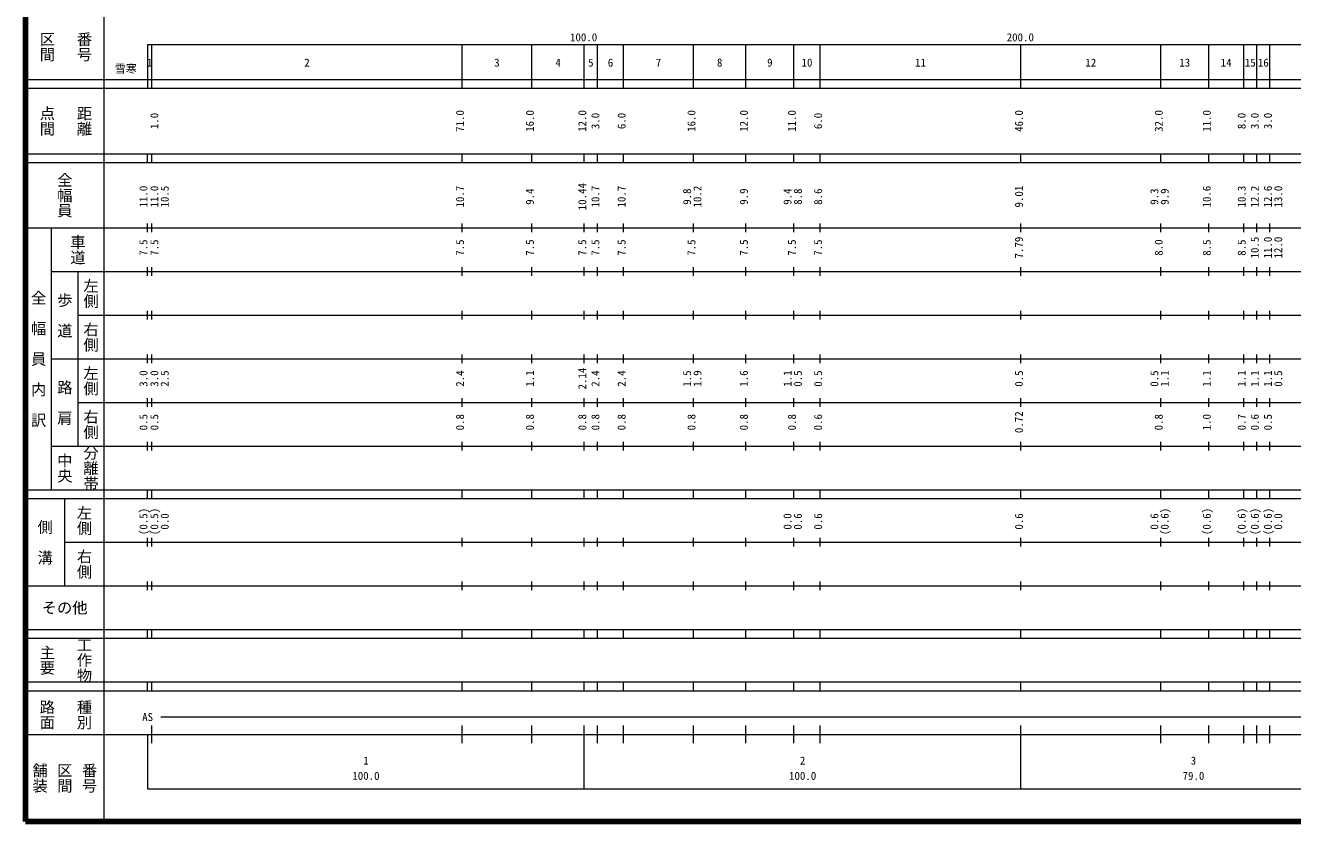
# Model space of a CAD drawing. Units: millimetres on the paper, enlarged 1000 times. Extents: x 40000 to 680000, y 20000 to 380000.
# Drawn here: x 40000 to 330214, y 20000 to 202409 of the extents above; entities that cross this region are included whole.
import ezdxf
from ezdxf.enums import TextEntityAlignment as Align

# ---------------------------------------------------------------- set-up
doc = ezdxf.new("R2010")
doc.units = ezdxf.units.MM
doc.header["$LTSCALE"] = 1000
doc.layers.add('M-TTL', color=2, linetype='Continuous', lineweight=140)
doc.layers.add('M-TTL-BAND', color=7, linetype='Continuous', lineweight=13)
doc.styles.add('@ＭＳ ゴシック', font='')
doc.styles.add('ＭＳ ゴシック', font='')
doc.styles.get('@ＭＳ ゴシック').set_extended_font_data('@MS Gothic')
doc.styles.get('ＭＳ ゴシック').set_extended_font_data('MS Gothic')

msp = doc.modelspace()

# ---------------------------------------------------------------- linework, layer by layer
at = {"layer": 'M-TTL'}
for p, q in [((40000, 380000), (40000, 20000)), ((40000, 20000), (680000, 20000))]:
    msp.add_line(p, q, dxfattribs=at)
at = {"layer": 'M-TTL-BAND'}
for p, q in [((58000, 370000), (58000, 20000)), ((68000, 198000), (579000, 198000)), ((68000, 198000), (68000, 188000)), ((69000, 188000), (69000, 198000)), ((140000, 188000), (140000, 198000)), ((156000, 188000), (156000, 198000)), ((168000, 188000), (168000, 198000)), ((171000, 188000), (171000, 198000)), ((177000, 188000), (177000, 198000)), ((193000, 188000), (193000, 198000)), ((205000, 188000), (205000, 198000)), ((216000, 188000), (216000, 198000)), ((222000, 188000), (222000, 198000)), ((268000, 188000), (268000, 198000)), ((300000, 188000), (300000, 198000)), ((311000, 188000), (311000, 198000)), ((319000, 188000), (319000, 198000)), ((322000, 188000), (322000, 198000)), ((325000, 188000), (325000, 198000)), ((40000, 190000), (579000, 190000)), ((40000, 188000), (579000, 188000)), ((40000, 173000), (579000, 173000)), ((68000, 171000), (68000, 173000)), ((69000, 171000), (69000, 173000)), ((140000, 171000), (140000, 173000)), ((156000, 171000), (156000, 173000)), ((168000, 171000), (168000, 173000)), ((171000, 171000), (171000, 173000)), ((177000, 171000), (177000, 173000)), ((193000, 171000), (193000, 173000)), ((205000, 171000), (205000, 173000)), ((216000, 171000), (216000, 173000)), ((222000, 171000), (222000, 173000)), ((268000, 171000), (268000, 173000)), ((300000, 171000), (300000, 173000)), ((311000, 171000), (311000, 173000)), ((319000, 171000), (319000, 173000)), ((322000, 171000), (322000, 173000)), ((325000, 171000), (325000, 173000)), ((40000, 171000), (579000, 171000)), ((68000, 155000), (68000, 157000)), ((69000, 155000), (69000, 157000)), ((140000, 155000), (140000, 157000)), ((156000, 155000), (156000, 157000)), ((168000, 155000), (168000, 157000)), ((171000, 155000), (171000, 157000)), ((177000, 155000), (177000, 157000)), ((193000, 155000), (193000, 157000)), ((205000, 155000), (205000, 157000)), ((216000, 155000), (216000, 157000)), ((222000, 155000), (222000, 157000)), ((268000, 155000), (268000, 157000)), ((300000, 155000), (300000, 157000)), ((311000, 155000), (311000, 157000)), ((319000, 155000), (319000, 157000)), ((322000, 155000), (322000, 157000)), ((325000, 155000), (325000, 157000)), ((40000, 156000), (579000, 156000)), ((46000, 96000), (46000, 156000)), ((46000, 146000), (579000, 146000)), ((52000, 146000), (52000, 106000)), ((68000, 145000), (68000, 147000)), ((69000, 145000), (69000, 147000)), ((140000, 145000), (140000, 147000)), ((156000, 145000), (156000, 147000)), ((168000, 145000), (168000, 147000)), ((171000, 145000), (171000, 147000)), ((177000, 145000), (177000, 147000)), ((193000, 145000), (193000, 147000)), ((205000, 145000), (205000, 147000)), ((216000, 145000), (216000, 147000)), ((222000, 145000), (222000, 147000)), ((268000, 145000), (268000, 147000)), ((300000, 145000), (300000, 147000)), ((311000, 145000), (311000, 147000)), ((319000, 145000), (319000, 147000)), ((322000, 145000), (322000, 147000)), ((325000, 145000), (325000, 147000)), ((68000, 135000), (68000, 137000)), ((69000, 135000), (69000, 137000)), ((140000, 135000), (140000, 137000)), ((156000, 135000), (156000, 137000)), ((168000, 135000), (168000, 137000)), ((171000, 135000), (171000, 137000)), ((177000, 135000), (177000, 137000)), ((193000, 135000), (193000, 137000)), ((205000, 135000), (205000, 137000)), ((216000, 135000), (216000, 137000)), ((222000, 135000), (222000, 137000)), ((268000, 135000), (268000, 137000)), ((300000, 135000), (300000, 137000)), ((311000, 135000), (311000, 137000)), ((319000, 135000), (319000, 137000)), ((322000, 135000), (322000, 137000)), ((325000, 135000), (325000, 137000)), ((52000, 136000), (579000, 136000)), ((46000, 126000), (579000, 126000)), ((68000, 125000), (68000, 127000)), ((69000, 125000), (69000, 127000)), ((140000, 125000), (140000, 127000)), ((156000, 125000), (156000, 127000)), ((168000, 125000), (168000, 127000)), ((171000, 125000), (171000, 127000)), ((177000, 125000), (177000, 127000)), ((193000, 125000), (193000, 127000)), ((205000, 125000), (205000, 127000)), ((216000, 125000), (216000, 127000)), ((222000, 125000), (222000, 127000)), ((268000, 125000), (268000, 127000)), ((300000, 125000), (300000, 127000)), ((311000, 125000), (311000, 127000)), ((319000, 125000), (319000, 127000)), ((322000, 125000), (322000, 127000)), ((325000, 125000), (325000, 127000)), ((68000, 115000), (68000, 117000)), ((69000, 115000), (69000, 117000)), ((140000, 115000), (140000, 117000)), ((156000, 115000), (156000, 117000)), ((168000, 115000), (168000, 117000)), ((171000, 115000), (171000, 117000)), ((177000, 115000), (177000, 117000)), ((193000, 115000), (193000, 117000)), ((205000, 115000), (205000, 117000)), ((216000, 115000), (216000, 117000)), ((222000, 115000), (222000, 117000)), ((268000, 115000), (268000, 117000)), ((300000, 115000), (300000, 117000)), ((311000, 115000), (311000, 117000)), ((319000, 115000), (319000, 117000)), ((322000, 115000), (322000, 117000)), ((325000, 115000), (325000, 117000)), ((52000, 116000), (579000, 116000)), ((46000, 106000), (579000, 106000)), ((68000, 105000), (68000, 107000)), ((69000, 105000), (69000, 107000)), ((140000, 105000), (140000, 107000)), ((156000, 105000), (156000, 107000)), ((168000, 105000), (168000, 107000)), ((171000, 105000), (171000, 107000)), ((177000, 105000), (177000, 107000)), ((193000, 105000), (193000, 107000)), ((205000, 105000), (205000, 107000)), ((216000, 105000), (216000, 107000)), ((222000, 105000), (222000, 107000)), ((268000, 105000), (268000, 107000)), ((300000, 105000), (300000, 107000)), ((311000, 105000), (311000, 107000)), ((319000, 105000), (319000, 107000)), ((322000, 105000), (322000, 107000)), ((325000, 105000), (325000, 107000)), ((40000, 96000), (579000, 96000)), ((68000, 94000), (68000, 96000)), ((69000, 94000), (69000, 96000)), ((140000, 94000), (140000, 96000)), ((156000, 94000), (156000, 96000)), ((168000, 94000), (168000, 96000)), ((171000, 94000), (171000, 96000)), ((177000, 94000), (177000, 96000)), ((193000, 94000), (193000, 96000)), ((205000, 94000), (205000, 96000)), ((216000, 94000), (216000, 96000)), ((222000, 94000), (222000, 96000)), ((268000, 94000), (268000, 96000)), ((300000, 94000), (300000, 96000)), ((311000, 94000), (311000, 96000)), ((319000, 94000), (319000, 96000)), ((322000, 94000), (322000, 96000)), ((325000, 94000), (325000, 96000)), ((40000, 94000), (579000, 94000)), ((49000, 94000), (49000, 74000)), ((68000, 83000), (68000, 85000)), ((69000, 83000), (69000, 85000)), ((140000, 83000), (140000, 85000)), ((156000, 83000), (156000, 85000)), ((168000, 83000), (168000, 85000)), ((171000, 83000), (171000, 85000)), ((177000, 83000), (177000, 85000)), ((193000, 83000), (193000, 85000)), ((205000, 83000), (205000, 85000)), ((216000, 83000), (216000, 85000)), ((222000, 83000), (222000, 85000)), ((268000, 83000), (268000, 85000)), ((300000, 83000), (300000, 85000)), ((311000, 83000), (311000, 85000)), ((319000, 83000), (319000, 85000)), ((322000, 83000), (322000, 85000)), ((325000, 83000), (325000, 85000)), ((49000, 84000), (579000, 84000)), ((40000, 74000), (579000, 74000)), ((68000, 73000), (68000, 75000)), ((69000, 73000), (69000, 75000)), ((140000, 73000), (140000, 75000)), ((156000, 73000), (156000, 75000)), ((168000, 73000), (168000, 75000)), ((171000, 73000), (171000, 75000)), ((177000, 73000), (177000, 75000)), ((193000, 73000), (193000, 75000)), ((205000, 73000), (205000, 75000)), ((216000, 73000), (216000, 75000)), ((222000, 73000), (222000, 75000)), ((268000, 73000), (268000, 75000)), ((300000, 73000), (300000, 75000)), ((311000, 73000), (311000, 75000)), ((319000, 73000), (319000, 75000)), ((322000, 73000), (322000, 75000)), ((325000, 73000), (325000, 75000)), ((40000, 64000), (579000, 64000)), ((68000, 62000), (68000, 64000)), ((69000, 62000), (69000, 64000)), ((140000, 62000), (140000, 64000)), ((156000, 62000), (156000, 64000)), ((168000, 62000), (168000, 64000)), ((171000, 62000), (171000, 64000)), ((177000, 62000), (177000, 64000)), ((193000, 62000), (193000, 64000)), ((205000, 62000), (205000, 64000)), ((216000, 62000), (216000, 64000)), ((222000, 62000), (222000, 64000)), ((268000, 62000), (268000, 64000)), ((300000, 62000), (300000, 64000)), ((311000, 62000), (311000, 64000)), ((319000, 62000), (319000, 64000)), ((322000, 62000), (322000, 64000)), ((325000, 62000), (325000, 64000)), ((40000, 62000), (579000, 62000)), ((40000, 52000), (579000, 52000)), ((40000, 50000), (579000, 50000)), ((68000, 50000), (68000, 52000)), ((69000, 50000), (69000, 52000)), ((140000, 50000), (140000, 52000)), ((156000, 50000), (156000, 52000)), ((168000, 50000), (168000, 52000)), ((171000, 50000), (171000, 52000)), ((177000, 50000), (177000, 52000)), ((193000, 50000), (193000, 52000)), ((205000, 50000), (205000, 52000)), ((216000, 50000), (216000, 52000)), ((222000, 50000), (222000, 52000)), ((268000, 50000), (268000, 52000)), ((300000, 50000), (300000, 52000)), ((311000, 50000), (311000, 52000)), ((319000, 50000), (319000, 52000)), ((322000, 50000), (322000, 52000)), ((325000, 50000), (325000, 52000)), ((71000, 44000), (565000, 44000)), ((69000, 38000), (69000, 42000)), ((140000, 38000), (140000, 42000)), ((156000, 38000), (156000, 42000)), ((168000, 27500), (168000, 42000)), ((171000, 38000), (171000, 42000)), ((177000, 38000), (177000, 42000)), ((193000, 38000), (193000, 42000)), ((205000, 38000), (205000, 42000)), ((216000, 38000), (216000, 42000)), ((222000, 38000), (222000, 42000)), ((268000, 27500), (268000, 42000)), ((300000, 38000), (300000, 42000)), ((311000, 38000), (311000, 42000)), ((319000, 38000), (319000, 42000)), ((322000, 38000), (322000, 42000)), ((325000, 38000), (325000, 42000)), ((40000, 40000), (579000, 40000)), ((68000, 40000), (68000, 27500)), ((68000, 27500), (579000, 27500))]:
    msp.add_line(p, q, dxfattribs=at)

# ---------------------------------------------------------------- texts
at = {"layer": 'M-TTL-BAND', "style": '@ＭＳ ゴシック'}
for s, p in [('区間', (45000, 197500)), ('番号', (53500, 197500)), ('点間', (45000, 180500)), ('距離', (53500, 180500)), ('全幅員', (49000, 163500)), ('車道', (52000, 151000)), ('左側', (55000, 141000)), ('全\u3000幅\u3000員\u3000内\u3000訳', (43000, 126000)), ('歩\u3000道', (49000, 136000)), ('右側', (55000, 131000)), ('左側', (55000, 121000)), ('路\u3000肩', (49000, 116000)), ('右側', (55000, 111000)), ('分離帯', (55000, 101000)), ('中央', (49000, 101000)), ('左側', (53500, 89000)), ('側\u3000溝', (44500, 84000)), ('右側', (53500, 79000)), ('工作物', (53500, 57000)), ('主要', (45000, 57000)), ('路面', (45000, 44500)), ('種別', (53500, 44500)), ('舗装', (43333, 30000)), ('区間', (49000, 30000)), ('番号', (54667, 30000))]:
    msp.add_text(s, height=2566, rotation=270, dxfattribs=at).set_placement(p, align=Align.MIDDLE_CENTER)
at = {"layer": 'M-TTL-BAND', "style": 'ＭＳ ゴシック'}
for s, p in [('100.0', (167844, 198195)), ('200.0', (267844, 198195)), ('1', (68500, 192405)), ('2', (104500, 192405)), ('3', (148000, 192405)), ('4', (162000, 192405)), ('5', (169500, 192405)), ('6', (174000, 192405)), ('7', (185000, 192405)), ('8', (199000, 192405)), ('9', (210500, 192405)), ('10', (219000, 192405)), ('11', (245000, 192405)), ('12', (284000, 192405)), ('13', (305500, 192405)), ('14', (315000, 192405)), ('15', (320500, 192405)), ('16', (323500, 192405)), ('AS', (68000, 42500)), ('1', (118000, 32523)), ('2', (218000, 32523)), ('3', (307500, 32523)), ('100.0', (118000, 29033)), ('100.0', (218000, 29033)), ('79.0', (307500, 29033))]:
    msp.add_text(s, height=1833, dxfattribs=at).set_placement(p, align=Align.BOTTOM_CENTER)
msp.add_text('雪寒', height=1833, dxfattribs=at).set_placement((65500, 191000), align=Align.BOTTOM_RIGHT)
for s, p in [('71.0', (141000, 180500)), ('16.0', (157000, 180500)), ('12.0', (169000, 180500)), ('16.0', (194000, 180500)), ('12.0', (206000, 180500)), ('11.0', (217000, 180500)), ('46.0', (269000, 180500)), ('32.0', (301000, 180500)), ('11.0', (312000, 180500)), ('1.0', (71000, 180500)), ('3.0', (172000, 180500)), ('6.0', (178000, 180500)), ('6.0', (223000, 180500)), ('8.0', (320000, 180500)), ('3.0', (323000, 180500)), ('3.0', (326000, 180500)), ('11.0', (68500, 163174)), ('11.0', (71000, 163174)), ('10.5', (73370, 163174)), ('10.7', (141000, 163174)), ('10.44', (169000, 163174)), ('10.7', (172000, 163174)), ('10.7', (178000, 163174)), ('10.2', (195370, 163174)), ('9.01', (269000, 163174)), ('10.6', (312000, 163174)), ('10.3', (320000, 163174)), ('12.2', (323000, 163174)), ('12.6', (326000, 163174)), ('13.0', (328370, 163174)), ('9.4', (157000, 163174)), ('9.8', (193000, 163174)), ('9.9', (206000, 163174)), ('9.4', (216000, 163174)), ('8.8', (218370, 163174)), ('8.6', (223000, 163174)), ('9.3', (300000, 163174)), ('9.9', (302370, 163174)), ('7.79', (269000, 151500)), ('10.5', (323000, 151500)), ('11.0', (326000, 151500)), ('12.0', (328370, 151500)), ('7.5', (68500, 151500)), ('7.5', (71000, 151500)), ('7.5', (141000, 151500)), ('7.5', (157000, 151500)), ('7.5', (169000, 151500)), ('7.5', (172000, 151500)), ('7.5', (178000, 151500)), ('7.5', (194000, 151500)), ('7.5', (206000, 151500)), ('7.5', (217000, 151500)), ('7.5', (223000, 151500)), ('8.0', (301000, 151500)), ('8.5', (312000, 151500)), ('8.5', (320000, 151500)), ('3.0', (68500, 121500)), ('3.0', (71000, 121500)), ('2.5', (73370, 121500)), ('2.4', (141000, 121500)), ('1.1', (157000, 121500)), ('2.14', (169000, 121500)), ('2.4', (172000, 121500)), ('2.4', (178000, 121500)), ('1.5', (193000, 121500)), ('1.9', (195370, 121500)), ('1.6', (206000, 121500)), ('1.1', (216000, 121500)), ('0.5', (218370, 121500)), ('0.5', (223000, 121500)), ('0.5', (269000, 121500)), ('0.5', (300000, 121500)), ('1.1', (302370, 121500)), ('1.1', (312000, 121500)), ('1.1', (320000, 121500)), ('1.1', (323000, 121500)), ('1.1', (326000, 121500)), ('0.5', (328370, 121500)), ('0.5', (68500, 111500)), ('0.5', (71000, 111500)), ('0.8', (141000, 111500)), ('0.8', (157000, 111500)), ('0.8', (169000, 111500)), ('0.8', (172000, 111500)), ('0.8', (178000, 111500)), ('0.8', (194000, 111500)), ('0.8', (206000, 111500)), ('0.8', (217000, 111500)), ('0.6', (223000, 111500)), ('0.72', (269000, 111500)), ('0.8', (301000, 111500)), ('1.0', (312000, 111500)), ('0.7', (320000, 111500)), ('0.6', (323000, 111500)), ('0.5', (326000, 111500)), ('(0.5)', (68500, 88764)), ('(0.5)', (71000, 88764)), ('0.0', (73370, 88764)), ('0.0', (216000, 88764)), ('0.6', (218370, 88764)), ('0.6', (223000, 88764)), ('0.6', (269000, 88764)), ('0.6', (300000, 88764)), ('(0.6)', (302370, 88764)), ('(0.6)', (312000, 88764)), ('(0.6)', (320000, 88764)), ('(0.6)', (323000, 88764)), ('(0.6)', (326000, 88764)), ('0.0', (328370, 88764))]:
    msp.add_text(s, height=1833, rotation=90, dxfattribs=at).set_placement(p, align=Align.BOTTOM_CENTER)
msp.add_text('その他', height=2566, dxfattribs=at).set_placement((49000, 69000), align=Align.MIDDLE_CENTER)

doc.saveas('drawing.dxf')
